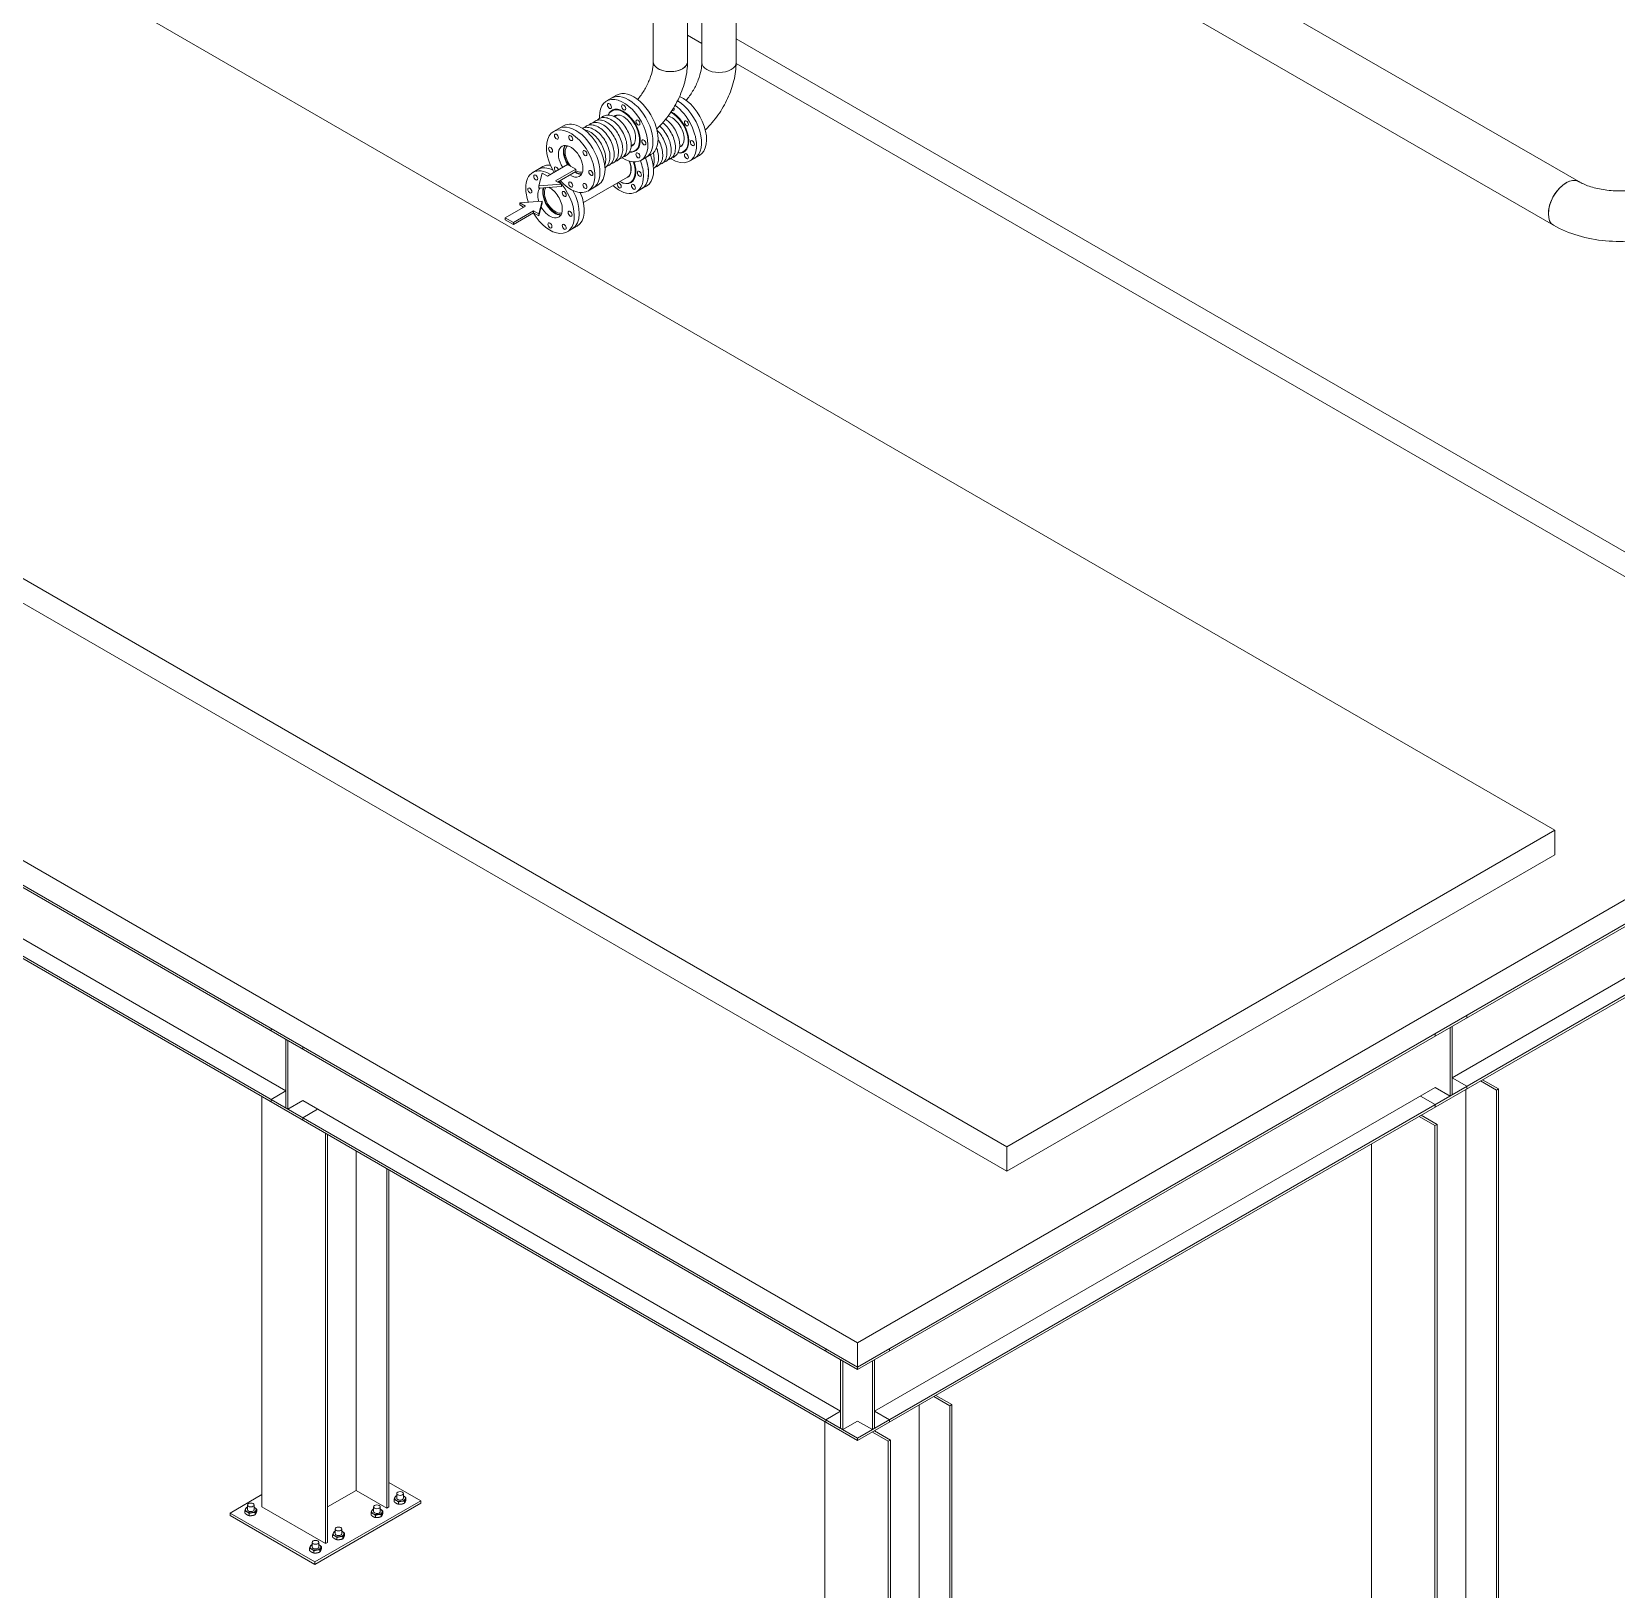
# Model space of a CAD drawing. Header units: millimetres. Extents: x -312439 to 477422, y -331570 to 212570.
# Drawn here: x 410631 to 413868, y 102809 to 105990 of the extents above; entities that cross this region are included whole.
import ezdxf

# ---------------------------------------------------------------- set-up
doc = ezdxf.new("R2010")
doc.units = ezdxf.units.MM

msp = doc.modelspace()

# ---------------------------------------------------------------- linework, layer by layer
at = {"color": 0, "linetype": 'Continuous', "lineweight": 0, "extrusion": (8.40036e-17, 0.816497, 0.57735)}
for p, q in [((409541.074, 106784.914), (413742.672, 104359.121)), ((411834.315, 106695.124), (413739.632, 105595.089)), ((412261.666, 106567.405), (413791.527, 105684.139)), ((411900.751, 106375.835), (411900.751, 105928.921)), ((411970.749, 106375.835), (411970.749, 105928.921)), ((412622.85, 103712.592), (408421.253, 106138.385)), ((411999.916, 105927.171), (411999.916, 106150.902)), ((412069.913, 105927.171), (412069.913, 106150.902)), ((408421.253, 106088.383), (412622.85, 103662.59)), ((417038.16, 106037.511), (412318.109, 103312.388)), ((412318.109, 103312.388), (407719.307, 105967.508)), ((411970.749, 105982.861), (411999.916, 105966.021)), ((414306.213, 104684.482), (412069.913, 105975.61)), ((417038.16, 105987.509), (412318.109, 103262.386)), ((412318.109, 103257.386), (417038.16, 105982.508)), ((412318.109, 103262.386), (407719.307, 105917.505)), ((412318.109, 103257.386), (407719.307, 105912.505)), ((412069.904, 105925.613), (414306.213, 104634.48)), ((411805.142, 105848.753), (411825.754, 105860.653)), ((412318.109, 103117.379), (417038.16, 105842.502)), ((412318.109, 103112.379), (417038.16, 105837.502)), ((411696.884, 105786.25), (411717.496, 105798.151)), ((411821.18, 105816.645), (411826.985, 105819.997)), ((412318.109, 103117.379), (407719.307, 105772.499)), ((412318.109, 103112.379), (407719.307, 105767.499)), ((411855.474, 105757.245), (411861.279, 105760.597)), ((411875.261, 105727.302), (411895.874, 105739.202)), ((411954.638, 105755.495), (411960.444, 105758.847)), ((411974.426, 105725.552), (411995.038, 105737.452)), ((411654.58, 105702.823), (411675.192, 105714.724)), ((411673.803, 105701.106), (411666.778, 105675.122)), ((411684.489, 105694.936), (411673.803, 105701.106)), ((411725.766, 105718.767), (411684.489, 105694.936)), ((411701.098, 105685.347), (411742.375, 105709.178)), ((411704.798, 105683.211), (411742.375, 105704.906)), ((411742.375, 105709.178), (411725.766, 105718.767)), ((411742.375, 105709.178), (411742.375, 105704.906)), ((411666.778, 105675.122), (411712.843, 105678.566)), ((411666.778, 105675.122), (411666.778, 105670.85)), ((411666.778, 105670.85), (411712.843, 105674.294)), ((411712.843, 105678.566), (411701.098, 105685.347)), ((411712.843, 105678.566), (411712.843, 105674.294)), ((411758.132, 105641.229), (411847.914, 105693.065)), ((411767.003, 105664.799), (411787.616, 105676.7)), ((411876.474, 105668.999), (411866.168, 105663.049)), ((411876.474, 105668.999), (411886.78, 105674.949)), ((411673.837, 105644.197), (411627.772, 105640.752)), ((411627.772, 105640.752), (411639.517, 105633.971)), ((411627.772, 105640.752), (411627.772, 105636.48)), ((411627.772, 105636.48), (411635.818, 105631.835)), ((411666.812, 105618.213), (411673.837, 105644.197)), ((411666.812, 105613.941), (411673.837, 105639.925)), ((411673.837, 105644.197), (411673.837, 105639.925)), ((411639.517, 105633.971), (411598.241, 105610.14)), ((411598.241, 105610.14), (411614.849, 105600.551)), ((411598.241, 105610.14), (411598.241, 105605.869)), ((411598.241, 105605.869), (411614.849, 105596.279)), ((411614.849, 105600.551), (411656.126, 105624.382)), ((411614.849, 105596.279), (411656.126, 105620.11)), ((411656.126, 105624.382), (411656.126, 105620.11)), ((411656.126, 105624.382), (411666.812, 105618.213)), ((411656.126, 105620.11), (411666.812, 105613.941)), ((411666.812, 105618.213), (411666.812, 105613.941)), ((411614.849, 105600.551), (411614.849, 105596.279)), ((411724.7, 105581.372), (411745.312, 105593.273)), ((413532.765, 103853.663), (414678.135, 104514.942)), ((411150.005, 103826.786), (410051.186, 104461.19)), ((413742.672, 104359.121), (412622.85, 103712.592)), ((413742.672, 104309.119), (413742.672, 104359.121)), ((412622.85, 103662.59), (413742.672, 104309.119)), ((411119.693, 103949.292), (411119.693, 103954.292)), ((413528.434, 103816.161), (413528.434, 103956.167)), ((413532.765, 103958.667), (413532.765, 103818.661)), ((413563.077, 103981.168), (413563.077, 103976.168)), ((411150.005, 103791.785), (411150.005, 103931.791)), ((411154.335, 103929.291), (411154.335, 103789.285)), ((413498.122, 103938.666), (413498.122, 103943.667)), ((411184.648, 103916.79), (411184.648, 103911.79)), ((411119.693, 103809.286), (411150.005, 103826.786)), ((412352.752, 103172.382), (413498.122, 103833.662)), ((413528.434, 103816.161), (413498.122, 103833.662)), ((413563.077, 103836.162), (413532.765, 103853.663)), ((413560.464, 101701.955), (413560.464, 103829.653)), ((413563.077, 103836.162), (413563.077, 103831.162)), ((413590.654, 103847.083), (413623.254, 103828.261)), ((413627.584, 103830.762), (413594.984, 103849.583)), ((413623.254, 103828.261), (413627.584, 103830.762)), ((413623.254, 101665.703), (413623.254, 103828.261)), ((413627.584, 101668.203), (413627.584, 103830.762)), ((411100.936, 102976.958), (411100.936, 103815.115)), ((411119.693, 103804.285), (411119.693, 103809.286)), ((411154.335, 103789.285), (411184.648, 103806.785)), ((412283.467, 103172.382), (411184.648, 103806.785)), ((413498.122, 103798.66), (413467.81, 103816.161)), ((413498.122, 103793.66), (413498.122, 103798.66)), ((411184.648, 103771.784), (411214.96, 103789.285)), ((411184.648, 103771.784), (411184.648, 103766.784)), ((413465.074, 103774.58), (413497.675, 103755.758)), ((413502.005, 103758.258), (413469.405, 103777.08)), ((411230.845, 102901.954), (411230.845, 103740.111)), ((411235.176, 102904.454), (411235.176, 103737.611)), ((413497.675, 103755.758), (413502.005, 103758.258)), ((413497.675, 101593.2), (413497.675, 103755.758)), ((413502.005, 101595.7), (413502.005, 103758.258)), ((411293.635, 103010.709), (411293.635, 103703.86)), ((412622.85, 103662.59), (412622.85, 103712.592)), ((413367.765, 101668.203), (413367.765, 103718.398)), ((411356.425, 102974.458), (411356.425, 103667.608)), ((411360.755, 102976.958), (411360.755, 103665.108)), ((412318.109, 103312.388), (412318.109, 103257.386)), ((412253.154, 103294.887), (412253.154, 103299.888)), ((412283.467, 103137.38), (412283.467, 103277.387)), ((412287.797, 103274.887), (412287.797, 103134.88)), ((412348.422, 103134.88), (412348.422, 103274.887)), ((412352.752, 103277.387), (412352.752, 103137.38)), ((412383.064, 103299.888), (412383.064, 103294.887)), ((412443.649, 101057.161), (412443.649, 103184.86)), ((412473.839, 103202.29), (412506.439, 103183.468)), ((412510.769, 103185.968), (412478.169, 103204.79)), ((412506.439, 103183.468), (412510.769, 103185.968)), ((412506.439, 101020.91), (412506.439, 103183.468)), ((412510.769, 101023.41), (412510.769, 103185.968)), ((412250.95, 101023.41), (412250.95, 103151.154)), ((412253.154, 103154.881), (412283.467, 103172.382)), ((412253.154, 103149.881), (412253.154, 103154.881)), ((412287.797, 103134.88), (412318.109, 103152.381)), ((412348.422, 103134.88), (412318.109, 103152.381)), ((412383.064, 103154.881), (412352.752, 103172.382)), ((412383.064, 103154.881), (412383.064, 103149.881)), ((412318.109, 103112.379), (412318.109, 103117.379)), ((412348.259, 103129.786), (412380.859, 103110.965)), ((412385.19, 103113.465), (412352.59, 103132.286)), ((412380.859, 103110.965), (412385.19, 103113.465)), ((412385.19, 100950.907), (412385.19, 103113.465)), ((412380.859, 100948.406), (412380.859, 103110.965)), ((411425.71, 102989.458), (411360.755, 103026.96)), ((411100.936, 103001.959), (411035.981, 102964.457)), ((411209.194, 102864.453), (411425.71, 102989.458)), ((411425.71, 102984.458), (411209.194, 102859.452)), ((411293.635, 103010.709), (411235.176, 102976.958)), ((411356.425, 102974.458), (411293.635, 103010.709)), ((411371.222, 102987.585), (411371.222, 102991.999)), ((411376.545, 103004.296), (411376.545, 102994.668)), ((411380.099, 102982.46), (411380.099, 102986.874)), ((411390.152, 103004.296), (411390.152, 102994.668)), ((411392.226, 102984.336), (411392.226, 102988.75)), ((411395.475, 102991.337), (411395.475, 102995.751)), ((411425.71, 102984.458), (411425.71, 102989.458)), ((411035.981, 102959.457), (411035.981, 102964.457)), ((411035.981, 102964.457), (411209.194, 102864.453)), ((411209.194, 102859.452), (411035.981, 102959.457)), ((411066.216, 102964.164), (411066.216, 102968.579)), ((411071.538, 102980.876), (411071.538, 102971.248)), ((411075.093, 102959.039), (411075.093, 102963.454)), ((411085.146, 102980.876), (411085.146, 102971.248)), ((411087.219, 102960.915), (411087.219, 102965.33)), ((411090.469, 102967.916), (411090.469, 102972.331)), ((411230.845, 102901.954), (411100.936, 102976.958)), ((411324.015, 102960.33), (411324.015, 102964.745)), ((411329.338, 102967.414), (411329.338, 102977.042)), ((411332.893, 102955.205), (411332.893, 102959.619)), ((411342.946, 102967.414), (411342.946, 102977.042)), ((411345.019, 102957.081), (411345.019, 102961.495)), ((411348.268, 102964.082), (411348.268, 102968.497)), ((411360.755, 102976.958), (411356.425, 102974.458)), ((411245.643, 102915.082), (411245.643, 102919.496)), ((411250.966, 102931.793), (411250.966, 102922.165)), ((411264.573, 102931.793), (411264.573, 102922.165)), ((411269.896, 102918.834), (411269.896, 102923.248)), ((411198.436, 102887.827), (411198.436, 102892.241)), ((411203.759, 102894.91), (411203.759, 102904.538)), ((411207.313, 102882.702), (411207.313, 102887.116)), ((411217.366, 102894.91), (411217.366, 102904.538)), ((411219.44, 102884.578), (411219.44, 102888.992)), ((411222.689, 102891.579), (411222.689, 102895.993)), ((411235.176, 102904.454), (411230.845, 102901.954)), ((411254.52, 102909.956), (411254.52, 102914.371)), ((411266.646, 102911.832), (411266.646, 102916.247)), ((411209.194, 102859.452), (411209.194, 102864.453))]:
    msp.add_line(p, q, dxfattribs=at)
at = {"color": 0, "linetype": 'Continuous', "lineweight": 0}
for centre, major_axis, start_param, end_param in [((411935.75, 105928.921), (-34.999, 0), 0, 3.14159265), ((411935.75, 105928.921), (34.999, 0), 3.14159265, 5.49778714), ((411935.75, 105928.921), (34.999, 0), 5.49778714, 6.28318531), ((412034.914, 105927.171), (-34.999, 0), 0, 3.14159265), ((411860.814, 105799.928), (-35.06, 60.726), 3.14159265, 6.28318531), ((411840.202, 105788.027), (35.06, -60.726), 5.43224279, 10.21017612), ((411840.202, 105788.027), (-24.037, 41.633), 2.70889414, 6.71588382), ((411839.509, 105787.627), (23.547, -40.784), 5.88675469, 9.82120858), ((411850.508, 105793.978), (-35.06, 60.726), 3.14159265, 6.28318531), ((411939.366, 105786.277), (35.06, -60.726), 5.43224279, 8.52170688), ((411939.366, 105833.779), (-2.909, 5.038), 2.23836817, 4.643796), ((411949.672, 105792.228), (-35.06, 60.726), 3.14159265, 5.48697195), ((411959.978, 105798.178), (-35.06, 60.726), 3.14159265, 5.60831077), ((411742.25, 105731.475), (-35.06, 60.726), 3.14159265, 6.28318531), ((411752.556, 105737.425), (35.06, -60.726), 0, 3.14159265), ((411840.202, 105788.027), (35.06, -60.726), 3.92699082, 3.99253517), ((411799.064, 105811.778), (2.909, -5.038), 3.14159265, 3.81735388), ((411799.064, 105811.778), (2.909, -5.038), 2.65584849, 3.14159265), ((411839.509, 105787.627), (-17.76, 30.761), 3.92699082, 6.38477639), ((411938.673, 105785.877), (-17.76, 30.761), 3.92699082, 5.80828858), ((411938.673, 105785.877), (23.547, -40.784), 5.88675469, 8.70799221), ((411939.366, 105786.277), (-24.037, 41.633), 2.70889414, 5.56254266), ((411731.944, 105725.525), (-35.06, 60.726), 1.90607214, 7.06858347), ((411839.509, 105787.627), (-17.76, 30.761), 3.04000157, 3.92699082), ((411938.673, 105785.877), (-17.76, 30.761), 3.04000157, 3.92699082), ((411731.944, 105725.525), (-35.06, 60.726), 0.78539816, 1.61021182), ((411731.944, 105725.525), (-17.76, 30.761), 3.92699082, 7.93185178), ((411742.25, 105731.475), (-17.76, 30.761), 0.29439153, 1.65850651), ((411742.943, 105731.875), (-17.76, 30.761), 0.31483965, 1.09330482), ((411742.25, 105731.475), (-17.147, 29.7), 0.24240557, 0.78539816), ((411742.25, 105731.475), (-17.147, 29.7), 0.78539816, 1.70226321), ((411742.25, 105731.475), (-15.31, 26.518), 0.07997045, 0.78539816), ((411742.25, 105731.475), (-15.31, 26.518), 0.78539816, 1.88042888), ((411840.202, 105740.525), (2.909, -5.038), 5.60742409, 6.76892947), ((411851.72, 105735.675), (35.06, -60.726), 0, 1.29607513), ((411939.366, 105738.775), (2.909, -5.038), 5.60742409, 6.76892947), ((411689.64, 105642.098), (-35.06, 60.726), 5.47293361, 7.06858347), ((411699.946, 105648.048), (-35.06, 60.726), 5.58596448, 6.28318531), ((411710.252, 105653.998), (-35.06, 60.726), 5.90648512, 6.28318531), ((411702.855, 105708.73), (2.909, -5.038), 1.07590343, 3.92699082), ((411702.855, 105708.73), (2.909, -5.038), 3.92699082, 5.20728187), ((411731.944, 105725.525), (-17.76, 30.761), 2.27778862, 3.92699082), ((411742.25, 105731.475), (-17.76, 30.761), 2.27778862, 2.84720112), ((411742.943, 105731.875), (-17.76, 30.761), 2.27778862, 2.82675301), ((411742.25, 105731.475), (-17.147, 29.7), 2.30871317, 2.89918708), ((411742.25, 105731.475), (-15.31, 26.518), 2.36196572, 3.0616222), ((411831.108, 105723.774), (24.037, -41.633), 5.52782631, 7.06858347), ((411830.415, 105723.374), (23.547, -40.784), 5.55018906, 7.06858347), ((411830.415, 105723.374), (17.76, -30.761), 6.11177289, 7.60061616), ((411830.415, 105723.374), (17.499, -30.31), 0, 1.32194398), ((411841.414, 105729.725), (-15.31, 26.518), 2.99513912, 3.02262967), ((411830.415, 105723.374), (23.547, -40.784), 0.78539816, 1.26618072), ((411831.108, 105723.774), (24.037, -41.633), 0.78539816, 1.25490625), ((411831.108, 105723.774), (35.06, -60.726), 0.78539816, 1.29641307), ((411841.414, 105729.725), (-35.06, 60.726), 3.14159265, 4.43766778), ((411841.414, 105729.725), (-35.06, 60.726), 3.14159265, 3.92699082), ((411841.414, 105729.725), (-35.06, 60.726), 3.92699082, 4.43766778), ((411689.64, 105642.098), (-35.06, 60.726), 0.78539816, 1.24958603), ((411689.64, 105642.098), (-35.06, 60.726), 1.60338511, 5.12356953), ((411689.64, 105642.098), (-17.76, 30.761), 0.14505724, 1.20084097), ((411699.946, 105648.048), (-17.76, 30.761), 0.43763589, 2.84720112), ((411700.639, 105648.448), (-17.76, 30.761), 0.45354766, 2.82675301), ((411700.505, 105648.371), (-17.499, 30.31), 0.43343938, 0.78539816), ((411700.505, 105648.371), (-15.656, 27.117), 0.28070832, 0.78539816), ((411689.64, 105642.098), (-17.76, 30.761), 3.92699082, 5.59554137), ((411831.108, 105723.774), (35.06, -60.726), 5.23497958, 7.06858347), ((411841.414, 105729.725), (-17.76, 30.761), 2.80194634, 2.82675301), ((411841.414, 105729.725), (-17.147, 29.7), 2.84905809, 2.87437228), ((413765.76, 105639.504), (25.767, 44.629), 0, 3.14159265), ((413765.76, 105639.51), (25.767, 44.629), 6.27017561, 8.63945034), ((411700.505, 105648.371), (-17.499, 30.31), 0.78539816, 2.85120829), ((411700.505, 105648.371), (-15.656, 27.117), 0.78539816, 3.00073333), ((411699.946, 105648.048), (-35.06, 60.726), 3.14159265, 4.67447167), ((411710.252, 105653.998), (-35.06, 60.726), 3.14159265, 4.50984481), ((411689.64, 105642.098), (-17.76, 30.761), 1.56203156, 3.92699082), ((411383.349, 102994.668), (10.872, 0), 2.87979327, 3.92699082), ((411383.349, 102994.668), (10.872, 0), 2.24694203, 2.87979327), ((411383.349, 102994.668), (10.872, 0), 3.92699082, 4.97418837), ((411383.349, 102994.668), (-6.804, 0), 0, 3.14159265), ((411383.349, 102994.668), (10.872, 0), 4.97418837, 6.02138592), ((411383.349, 102994.668), (10.872, 0), 0.78539816, 0.89465062), ((411383.349, 102994.668), (10.872, 0), 6.02138592, 7.06858347), ((411078.342, 102971.248), (10.872, 0), 2.87979327, 3.92699082), ((411078.342, 102971.248), (10.872, 0), 2.24694203, 2.87979327), ((411078.342, 102971.248), (10.872, 0), 3.92699082, 4.97418837), ((411078.342, 102971.248), (6.804, 0), 3.14159265, 3.92699082), ((411078.342, 102971.248), (6.804, 0), 3.92699082, 6.28318531), ((411078.342, 102971.248), (10.872, 0), 4.97418837, 6.02138592), ((411078.342, 102971.248), (10.872, 0), 0.78539816, 0.89465062), ((411078.342, 102971.248), (10.872, 0), 6.02138592, 7.06858347), ((411336.142, 102967.414), (10.872, 0), 2.87979327, 3.92699082), ((411336.142, 102967.414), (10.872, 0), 2.24694203, 2.87979327), ((411336.142, 102967.414), (10.872, 0), 3.92699082, 4.97418837), ((411336.142, 102967.414), (6.804, 0), 3.14159265, 3.92699082), ((411336.142, 102967.414), (6.804, 0), 3.92699082, 6.28318531), ((411336.142, 102967.414), (10.872, 0), 4.97418837, 6.02138592), ((411336.142, 102967.414), (10.872, 0), 0.78539816, 0.89465062), ((411336.142, 102967.414), (10.872, 0), 6.02138592, 7.06858347), ((411257.769, 102922.165), (10.872, 0), 2.87979327, 3.92699082), ((411257.769, 102922.165), (10.872, 0), 2.24694203, 2.87979327), ((411257.769, 102922.165), (10.872, 0), 3.92699082, 4.97418837), ((411257.769, 102922.165), (-6.804, 0), 0, 3.14159265), ((411257.769, 102922.165), (10.872, 0), 4.97418837, 6.02138592), ((411257.769, 102922.165), (10.872, 0), 0.78539816, 0.89465062), ((411257.769, 102922.165), (10.872, 0), 6.02138592, 7.06858347), ((411210.563, 102894.91), (10.872, 0), 2.87979327, 3.92699082), ((411210.563, 102894.91), (10.872, 0), 2.24694203, 2.87979327), ((411210.563, 102894.91), (10.872, 0), 3.92699082, 4.97418837), ((411210.563, 102894.91), (6.804, 0), 3.14159265, 3.92699082), ((411210.563, 102894.91), (6.804, 0), 3.92699082, 6.28318531), ((411210.563, 102894.91), (10.872, 0), 4.97418837, 6.02138592), ((411210.563, 102894.91), (10.872, 0), 0.78539816, 0.89465062), ((411210.563, 102894.91), (10.872, 0), 6.02138592, 7.06858347)]:
    msp.add_ellipse(centre, major_axis=major_axis, ratio=0.57735027, start_param=start_param, end_param=end_param, dxfattribs=at)
for centre, major_axis in [((411811.113, 105838.411), (2.909, -5.038)), ((411840.202, 105835.529), (-2.909, 5.038)), ((411869.291, 105804.822), (-2.909, 5.038)), ((411968.455, 105803.072), (-2.909, 5.038)), ((411702.855, 105775.908), (2.909, -5.038)), ((411731.944, 105773.027), (-2.909, 5.038)), ((411881.34, 105764.276), (-2.909, 5.038)), ((411980.504, 105762.526), (-2.909, 5.038)), ((411690.805, 105749.276), (2.909, -5.038)), ((411761.033, 105742.319), (-2.909, 5.038)), ((411869.291, 105737.644), (-2.909, 5.038)), ((411968.455, 105735.894), (-2.909, 5.038)), ((411773.082, 105701.773), (-2.909, 5.038)), ((411872.246, 105700.023), (-2.909, 5.038)), ((411648.502, 105665.849), (2.909, -5.038)), ((411660.551, 105692.482), (2.909, -5.038)), ((411731.944, 105678.022), (2.909, -5.038)), ((411761.033, 105675.141), (-2.909, 5.038)), ((411831.108, 105676.272), (-2.909, 5.038)), ((411860.197, 105673.391), (-2.909, 5.038)), ((411718.729, 105658.892), (-2.909, 5.038)), ((411730.778, 105618.347), (-2.909, 5.038)), ((411689.64, 105594.596), (2.909, -5.038)), ((411718.729, 105591.714), (-2.909, 5.038)), ((411078.342, 102980.876), (6.804, 0)), ((411383.349, 103004.296), (6.804, 0)), ((411336.142, 102977.042), (6.804, 0)), ((411257.769, 102931.793), (6.804, 0)), ((411210.563, 102904.538), (6.804, 0))]:
    msp.add_ellipse(centre, major_axis=major_axis, ratio=0.57735027, dxfattribs=at)
for points, knots in [([(411868.658, 105851.93), (411869.287, 105852.663), (411869.911, 105853.408), (411875.173, 105859.825), (411879.549, 105866.128), (411887.314, 105879.456), (411890.688, 105886.489), (411895.99, 105900.308), (411897.934, 105907.095), (411900.252, 105919.084), (411900.751, 105924.373), (411900.751, 105928.921)], [2.04221481, 2.04221481, 2.04221481, 2.04221481, 2.07840546, 2.07840546, 2.34935437, 2.34935437, 2.62419332, 2.62419332, 2.8954114, 2.8954114, 3.14159265, 3.14159265, 3.14159265, 3.14159265]), ([(411907.678, 105791.567), (411907.982, 105791.852), (411908.286, 105792.139), (411917.759, 105801.163), (411926.206, 105811.043), (411941.267, 105832.375), (411947.877, 105843.824), (411958.82, 105867.533), (411963.153, 105879.788), (411969.112, 105904.407), (411970.749, 105916.77), (411970.749, 105928.921)], [1.87458818, 1.87458818, 1.87458818, 1.87458818, 1.88495559, 1.88495559, 2.19911486, 2.19911486, 2.51327412, 2.51327412, 2.82743339, 2.82743339, 3.14159265, 3.14159265, 3.14159265, 3.14159265]), ([(411967.823, 105850.18), (411968.451, 105850.913), (411969.076, 105851.658), (411974.337, 105858.075), (411978.713, 105864.378), (411986.479, 105877.706), (411989.852, 105884.739), (411995.154, 105898.558), (411997.099, 105905.344), (411999.417, 105917.334), (411999.916, 105922.623), (411999.916, 105927.171)], [2.04221481, 2.04221481, 2.04221481, 2.04221481, 2.07840546, 2.07840546, 2.34935437, 2.34935437, 2.62419332, 2.62419332, 2.8954114, 2.8954114, 3.14159265, 3.14159265, 3.14159265, 3.14159265]), ([(412006.842, 105789.817), (412007.147, 105790.102), (412007.45, 105790.389), (412016.923, 105799.413), (412025.37, 105809.293), (412040.431, 105830.624), (412047.041, 105842.074), (412057.984, 105865.783), (412062.317, 105878.038), (412068.277, 105902.657), (412069.913, 105915.02), (412069.913, 105927.171)], [1.87458818, 1.87458818, 1.87458818, 1.87458818, 1.88495559, 1.88495559, 2.19911486, 2.19911486, 2.51327412, 2.51327412, 2.82743339, 2.82743339, 3.14159265, 3.14159265, 3.14159265, 3.14159265]), ([(411760.206, 105794.401), (411760.434, 105794.639), (411760.668, 105794.871), (411763.049, 105797.107), (411765.649, 105798.548), (411771.358, 105800.068), (411774.453, 105800.15), (411781.076, 105799.035), (411784.623, 105797.719), (411791.75, 105793.782), (411795.327, 105791.109), (411802.066, 105784.729), (411805.227, 105781.025), (411810.833, 105772.972), (411813.279, 105768.627), (411817.23, 105759.709), (411818.735, 105755.136), (411820.644, 105746.177), (411821.042, 105741.794), (411820.627, 105733.639), (411819.814, 105729.864), (411816.973, 105723.473), (411814.991, 105720.809), (411810.504, 105717.28), (411808.201, 105716.168), (411805.723, 105715.562)], [0.61845881, 0.61845881, 0.61845881, 0.61845881, 0.65076215, 0.65076215, 0.93982223, 0.93982223, 1.23042565, 1.23042565, 1.54931557, 1.54931557, 1.88033589, 1.88033589, 2.21058834, 2.21058834, 2.5393197, 2.5393197, 2.86815134, 2.86815134, 3.19862212, 3.19862212, 3.52929763, 3.52929763, 3.84415292, 3.84415292, 4.09393017, 4.09393017, 4.09393017, 4.09393017]), ([(411768.867, 105799.401), (411769.095, 105799.639), (411769.328, 105799.871), (411771.709, 105802.107), (411774.309, 105803.548), (411780.018, 105805.069), (411783.114, 105805.15), (411789.736, 105804.035), (411793.284, 105802.72), (411800.41, 105798.782), (411803.988, 105796.109), (411810.727, 105789.729), (411813.888, 105786.025), (411819.493, 105777.972), (411821.939, 105773.628), (411825.891, 105764.709), (411827.396, 105760.136), (411829.304, 105751.177), (411829.703, 105746.794), (411829.288, 105738.64), (411828.474, 105734.865), (411825.634, 105728.473), (411823.652, 105725.809), (411819.165, 105722.28), (411816.862, 105721.168), (411814.384, 105720.563)], [0.61845881, 0.61845881, 0.61845881, 0.61845881, 0.65076215, 0.65076215, 0.93982223, 0.93982223, 1.23042565, 1.23042565, 1.54931557, 1.54931557, 1.88033589, 1.88033589, 2.21058834, 2.21058834, 2.5393197, 2.5393197, 2.86815134, 2.86815134, 3.19862212, 3.19862212, 3.52929763, 3.52929763, 3.84415292, 3.84415292, 4.09393017, 4.09393017, 4.09393017, 4.09393017]), ([(411777.527, 105804.401), (411777.755, 105804.64), (411777.989, 105804.871), (411780.37, 105807.108), (411782.97, 105808.549), (411788.679, 105810.069), (411791.775, 105810.15), (411798.397, 105809.035), (411801.945, 105807.72), (411809.071, 105803.782), (411812.648, 105801.109), (411819.387, 105794.729), (411822.549, 105791.025), (411828.154, 105782.972), (411830.6, 105778.628), (411834.552, 105769.709), (411836.057, 105765.136), (411837.965, 105756.178), (411838.364, 105751.794), (411837.949, 105743.64), (411837.135, 105739.865), (411834.295, 105733.474), (411832.313, 105730.809), (411827.826, 105727.28), (411825.522, 105726.168), (411823.045, 105725.563)], [0.61845881, 0.61845881, 0.61845881, 0.61845881, 0.65076215, 0.65076215, 0.93982223, 0.93982223, 1.23042565, 1.23042565, 1.54931557, 1.54931557, 1.88033589, 1.88033589, 2.21058834, 2.21058834, 2.5393197, 2.5393197, 2.86815134, 2.86815134, 3.19862212, 3.19862212, 3.52929763, 3.52929763, 3.84415292, 3.84415292, 4.09393017, 4.09393017, 4.09393017, 4.09393017]), ([(411786.188, 105809.402), (411786.416, 105809.64), (411786.65, 105809.872), (411789.031, 105812.108), (411791.63, 105813.549), (411797.339, 105815.069), (411800.435, 105815.151), (411807.058, 105814.035), (411810.605, 105812.72), (411817.732, 105808.782), (411821.309, 105806.109), (411828.048, 105799.73), (411831.209, 105796.026), (411836.814, 105787.973), (411839.26, 105783.628), (411843.212, 105774.709), (411844.717, 105770.136), (411846.626, 105761.178), (411847.024, 105756.794), (411846.609, 105748.64), (411845.796, 105744.865), (411842.955, 105738.474), (411840.973, 105735.809), (411836.486, 105732.28), (411834.183, 105731.168), (411831.705, 105730.563)], [0.61845881, 0.61845881, 0.61845881, 0.61845881, 0.65076215, 0.65076215, 0.93982223, 0.93982223, 1.23042565, 1.23042565, 1.54931557, 1.54931557, 1.88033589, 1.88033589, 2.21058834, 2.21058834, 2.5393197, 2.5393197, 2.86815134, 2.86815134, 3.19862212, 3.19862212, 3.52929763, 3.52929763, 3.84415292, 3.84415292, 4.09393017, 4.09393017, 4.09393017, 4.09393017]), ([(411794.686, 105814.361), (411794.934, 105814.623), (411795.19, 105814.878), (411797.598, 105817.138), (411800.203, 105818.583), (411805.921, 105820.11), (411809.02, 105820.195), (411815.651, 105819.087), (411819.204, 105817.774), (411826.345, 105813.839), (411829.93, 105811.164), (411836.685, 105804.779), (411839.853, 105801.071), (411845.47, 105793.007), (411847.922, 105788.657), (411851.883, 105779.725), (411853.392, 105775.144), (411855.306, 105766.168), (411855.707, 105761.775), (411855.291, 105753.6), (411854.475, 105749.814), (411851.625, 105743.403), (411849.637, 105740.73), (411845.111, 105737.17), (411842.768, 105736.046), (411840.249, 105735.443)], [0.61571029, 0.61571029, 0.61571029, 0.61571029, 0.65093684, 0.65093684, 0.93937518, 0.93937518, 1.22935534, 1.22935534, 1.54809149, 1.54809149, 1.87934221, 1.87934221, 2.20983757, 2.20983757, 2.53877458, 2.53877458, 2.86781062, 2.86781062, 3.1985205, 3.1985205, 3.52942601, 3.52942601, 3.84411445, 3.84411445, 4.09667869, 4.09667869, 4.09667869, 4.09667869]), ([(411920.108, 105804.425), (411921.376, 105803.411), (411922.625, 105802.322), (411927.212, 105797.98), (411930.374, 105794.275), (411935.979, 105786.222), (411938.425, 105781.878), (411942.377, 105772.959), (411943.882, 105768.386), (411945.79, 105759.428), (411946.189, 105755.044), (411945.774, 105746.89), (411944.96, 105743.115), (411942.12, 105736.724), (411940.138, 105734.059), (411935.651, 105730.53), (411933.347, 105729.418), (411930.87, 105728.813)], [1.76043714, 1.76043714, 1.76043714, 1.76043714, 1.88033589, 1.88033589, 2.21058834, 2.21058834, 2.5393197, 2.5393197, 2.86815134, 2.86815134, 3.19862212, 3.19862212, 3.52929763, 3.52929763, 3.84415292, 3.84415292, 4.09393017, 4.09393017, 4.09393017, 4.09393017]), ([(411926.043, 105811.488), (411928.241, 105809.952), (411930.397, 105808.183), (411935.849, 105803.029), (411939.017, 105799.32), (411944.635, 105791.257), (411947.086, 105786.907), (411951.047, 105777.975), (411952.556, 105773.394), (411954.47, 105764.418), (411954.871, 105760.025), (411954.456, 105751.85), (411953.64, 105748.063), (411950.79, 105741.653), (411948.802, 105738.98), (411944.275, 105735.42), (411941.933, 105734.296), (411939.414, 105733.692)], [1.67568788, 1.67568788, 1.67568788, 1.67568788, 1.87934221, 1.87934221, 2.20983757, 2.20983757, 2.53877458, 2.53877458, 2.86781062, 2.86781062, 3.1985205, 3.1985205, 3.52942601, 3.52942601, 3.84411445, 3.84411445, 4.09667869, 4.09667869, 4.09667869, 4.09667869]), ([(411755.795, 105792.685), (411757.063, 105793.386), (411758.419, 105793.929), (411762.697, 105795.068), (411765.793, 105795.15), (411772.415, 105794.035), (411775.963, 105792.719), (411783.089, 105788.781), (411786.666, 105786.108), (411793.406, 105779.729), (411796.567, 105776.025), (411802.172, 105767.972), (411804.618, 105763.627), (411808.57, 105754.708), (411810.075, 105750.135), (411811.983, 105741.177), (411812.382, 105736.793), (411811.967, 105728.639), (411811.153, 105724.864), (411808.313, 105718.473), (411806.331, 105715.809), (411803.255, 105713.39), (411802.655, 105712.975), (411802.032, 105712.6)], [0.79606038, 0.79606038, 0.79606038, 0.79606038, 0.93982223, 0.93982223, 1.23042565, 1.23042565, 1.54931557, 1.54931557, 1.88033589, 1.88033589, 2.21058834, 2.21058834, 2.5393197, 2.5393197, 2.86815134, 2.86815134, 3.19862212, 3.19862212, 3.52929763, 3.52929763, 3.84415292, 3.84415292, 3.9163286, 3.9163286, 3.9163286, 3.9163286]), ([(411760.111, 105789.647), (411760.17, 105789.638), (411760.23, 105789.628), (411763.754, 105789.034), (411767.302, 105787.719), (411774.429, 105783.781), (411778.006, 105781.108), (411784.745, 105774.729), (411787.906, 105771.024), (411793.511, 105762.971), (411795.957, 105758.627), (411799.909, 105749.708), (411801.414, 105745.135), (411803.322, 105736.177), (411803.721, 105731.793), (411803.332, 105724.155), (411802.689, 105720.825), (411801.559, 105717.857)], [1.22493634, 1.22493634, 1.22493634, 1.22493634, 1.23042565, 1.23042565, 1.54931557, 1.54931557, 1.88033589, 1.88033589, 2.21058834, 2.21058834, 2.5393197, 2.5393197, 2.86815134, 2.86815134, 3.19862212, 3.19862212, 3.48745264, 3.48745264, 3.48745264, 3.48745264]), ([(411910.388, 105770.263), (411911.883, 105767.72), (411913.235, 105765.09), (411916.395, 105757.958), (411917.9, 105753.386), (411919.808, 105744.427), (411920.207, 105740.044), (411919.792, 105731.889), (411918.978, 105728.114), (411916.138, 105721.723), (411914.156, 105719.059), (411909.669, 105715.53), (411907.365, 105714.418), (411904.888, 105713.812)], [2.34238823, 2.34238823, 2.34238823, 2.34238823, 2.5393197, 2.5393197, 2.86815134, 2.86815134, 3.19862212, 3.19862212, 3.52929763, 3.52929763, 3.84415292, 3.84415292, 4.09393017, 4.09393017, 4.09393017, 4.09393017]), ([(411908.169, 105789.552), (411910.922, 105786.752), (411913.514, 105783.611), (411918.658, 105776.222), (411921.104, 105771.878), (411925.055, 105762.959), (411926.56, 105758.386), (411928.469, 105749.427), (411928.868, 105745.044), (411928.452, 105736.889), (411927.639, 105733.114), (411924.798, 105726.723), (411922.817, 105724.059), (411918.329, 105720.53), (411916.026, 105719.418), (411913.548, 105718.812)], [1.93466574, 1.93466574, 1.93466574, 1.93466574, 2.21058834, 2.21058834, 2.5393197, 2.5393197, 2.86815134, 2.86815134, 3.19862212, 3.19862212, 3.52929763, 3.52929763, 3.84415292, 3.84415292, 4.09393017, 4.09393017, 4.09393017, 4.09393017]), ([(411913.718, 105797.511), (411914.212, 105797.073), (411914.701, 105796.625), (411918.552, 105792.979), (411921.713, 105789.275), (411927.318, 105781.222), (411929.764, 105776.878), (411933.716, 105767.959), (411935.221, 105763.386), (411937.129, 105754.428), (411937.528, 105750.044), (411937.113, 105741.89), (411936.299, 105738.115), (411933.459, 105731.723), (411931.477, 105729.059), (411926.99, 105725.53), (411924.687, 105724.418), (411922.209, 105723.813)], [1.83272708, 1.83272708, 1.83272708, 1.83272708, 1.88033589, 1.88033589, 2.21058834, 2.21058834, 2.5393197, 2.5393197, 2.86815134, 2.86815134, 3.19862212, 3.19862212, 3.52929763, 3.52929763, 3.84415292, 3.84415292, 4.09393017, 4.09393017, 4.09393017, 4.09393017]), ([(411900.58, 105742.772), (411900.941, 105741.482), (411901.258, 105740.195), (411902.487, 105734.427), (411902.886, 105730.043), (411902.497, 105722.405), (411901.853, 105719.075), (411900.723, 105716.107)], [2.774079619, 2.774079619, 2.774079619, 2.774079619, 2.868151342, 2.868151342, 3.198622121, 3.198622121, 3.487452641, 3.487452641, 3.487452641, 3.487452641]), ([(411907.394, 105753.415), (411908.581, 105750.248), (411909.522, 105747.057), (411911.147, 105739.427), (411911.546, 105735.043), (411911.131, 105726.889), (411910.317, 105723.114), (411907.477, 105716.723), (411905.495, 105714.058), (411902.419, 105711.64), (411901.82, 105711.225), (411901.197, 105710.85)], [2.63709664, 2.63709664, 2.63709664, 2.63709664, 2.86815134, 2.86815134, 3.19862212, 3.19862212, 3.52929763, 3.52929763, 3.84415292, 3.84415292, 3.9163286, 3.9163286, 3.9163286, 3.9163286]), ([(413791.527, 105684.133), (413797.348, 105680.772), (413804.492, 105677.503), (413821.182, 105671.75), (413830.829, 105669.315), (413851.691, 105665.88), (413862.95, 105664.941), (413885.662, 105664.851), (413897.114, 105665.727), (413918.639, 105669.14), (413928.724, 105671.657), (413945.72, 105677.528), (413952.832, 105680.785), (413958.631, 105684.133)], [1.57079633, 1.57079633, 1.57079633, 1.57079633, 1.81792283, 1.81792283, 2.07840546, 2.07840546, 2.34935437, 2.34935437, 2.62419332, 2.62419332, 2.8954114, 2.8954114, 3.14159265, 3.14159265, 3.14159265, 3.14159265]), ([(413739.993, 105594.875), (413755.488, 105585.929), (413772.458, 105578.914), (413808.239, 105568.388), (413827.057, 105564.891), (413865.346, 105561.39), (413884.812, 105561.39), (413923.101, 105564.891), (413941.919, 105568.388), (413977.7, 105578.914), (413994.669, 105585.929), (414010.165, 105594.875)], [1.57079633, 1.57079633, 1.57079633, 1.57079633, 1.88495559, 1.88495559, 2.19911486, 2.19911486, 2.51327412, 2.51327412, 2.82743339, 2.82743339, 3.14159265, 3.14159265, 3.14159265, 3.14159265])]:
    msp.add_open_spline(points, degree=3, knots=knots, dxfattribs=at)
for points, weights in [([(411371.222, 102991.999), (411372.093, 102994.668), (411372.847, 102996.293)], [1, 1.0379548493, 1]), ([(411375.661, 102990.23), (411373.601, 102991.419), (411371.222, 102991.999)], [1, 1.03795484931, 1]), ([(411371.222, 102987.585), (411373.601, 102985.419), (411375.661, 102984.229)], [1, 1.03795484931, 1]), ([(411372.847, 102996.293), (411373.601, 102997.918), (411374.471, 102999.001)], [1, 1.0379548493, 1]), ([(411374.471, 102999.001), (411375.548, 102999.43), (411376.545, 102999.757)], [1, 1.01226104367, 1.01660040172]), ([(411380.099, 102986.874), (411377.721, 102989.04), (411375.661, 102990.23)], [1, 1.03795484931, 1]), ([(411375.661, 102984.229), (411377.721, 102983.04), (411380.099, 102982.46)], [1, 1.03795484931, 1]), ([(411386.163, 102988.605), (411383.349, 102988.17), (411380.099, 102986.874)], [1, 1.0379548493, 1]), ([(411380.099, 102982.46), (411383.349, 102982.17), (411386.163, 102982.605)], [1, 1.03795484931, 1]), ([(411392.226, 102988.75), (411388.977, 102989.04), (411386.163, 102988.605)], [1, 1.0379548493, 1]), ([(411386.163, 102982.605), (411388.977, 102983.04), (411392.226, 102984.336)], [1, 1.0379548493, 1]), ([(411390.152, 102999.584), (411390.596, 102999.361), (411391.036, 102999.107)], [1.01249115378, 1.00788270894, 1]), ([(411391.036, 102999.107), (411393.096, 102997.918), (411395.475, 102995.751)], [1, 1.03795484931, 1]), ([(411393.85, 102993.044), (411393.096, 102991.419), (411392.226, 102988.75)], [1, 1.0379548493, 1]), ([(411392.226, 102984.336), (411393.096, 102985.419), (411393.85, 102987.043)], [1, 1.03795484931, 1]), ([(411395.475, 102995.751), (411394.604, 102994.668), (411393.85, 102993.044)], [1, 1.0379548493, 1]), ([(411393.85, 102987.043), (411394.604, 102988.668), (411395.475, 102991.337)], [1, 1.0379548493, 1]), ([(411066.216, 102968.579), (411067.086, 102971.248), (411067.84, 102972.872)], [1, 1.0379548493, 1]), ([(411070.654, 102966.809), (411068.594, 102967.998), (411066.216, 102968.579)], [1, 1.03795484931, 1]), ([(411066.216, 102964.164), (411068.594, 102961.998), (411070.654, 102960.809)], [1, 1.03795484931, 1]), ([(411067.84, 102972.872), (411068.594, 102974.497), (411069.465, 102975.58)], [1, 1.0379548493, 1]), ([(411069.465, 102975.58), (411070.541, 102976.009), (411071.538, 102976.336)], [1, 1.01226104367, 1.01660040172]), ([(411075.093, 102963.454), (411072.714, 102965.62), (411070.654, 102966.809)], [1, 1.03795484931, 1]), ([(411070.654, 102960.809), (411072.714, 102959.62), (411075.093, 102959.039)], [1, 1.03795484931, 1]), ([(411081.156, 102965.184), (411078.342, 102964.749), (411075.093, 102963.454)], [1, 1.03795484931, 1]), ([(411075.093, 102959.039), (411078.342, 102958.749), (411081.156, 102959.184)], [1, 1.0379548493, 1]), ([(411087.219, 102965.33), (411083.97, 102965.62), (411081.156, 102965.184)], [1, 1.0379548493, 1]), ([(411081.156, 102959.184), (411083.97, 102959.62), (411087.219, 102960.915)], [1, 1.0379548493, 1]), ([(411085.146, 102976.163), (411085.59, 102975.941), (411086.03, 102975.686)], [1.01249115378, 1.00788270894, 1]), ([(411086.03, 102975.686), (411088.09, 102974.497), (411090.469, 102972.331)], [1, 1.03795484931, 1]), ([(411088.844, 102969.623), (411088.09, 102967.998), (411087.219, 102965.33)], [1, 1.0379548493, 1]), ([(411087.219, 102960.915), (411088.09, 102961.998), (411088.844, 102963.623)], [1, 1.0379548493, 1]), ([(411090.469, 102972.331), (411089.598, 102971.248), (411088.844, 102969.623)], [1, 1.0379548493, 1]), ([(411088.844, 102963.623), (411089.598, 102965.247), (411090.469, 102967.916)], [1, 1.0379548493, 1]), ([(411325.64, 102969.038), (411324.886, 102967.414), (411324.015, 102964.745)], [1, 1.03795484931, 1]), ([(411324.015, 102964.745), (411326.394, 102964.164), (411328.454, 102962.975)], [1, 1.03795484931, 1]), ([(411328.454, 102956.975), (411326.394, 102958.164), (411324.015, 102960.33)], [1, 1.03795484931, 1]), ([(411327.265, 102971.746), (411326.394, 102970.663), (411325.64, 102969.038)], [1, 1.0379548493, 1]), ([(411329.338, 102972.502), (411328.341, 102972.175), (411327.265, 102971.746)], [1.01660040172, 1.01226104367, 1]), ([(411328.454, 102962.975), (411330.514, 102961.786), (411332.893, 102959.619)], [1, 1.03795484931, 1]), ([(411332.893, 102955.205), (411330.514, 102955.785), (411328.454, 102956.975)], [1, 1.03795484931, 1]), ([(411332.893, 102959.619), (411336.142, 102960.915), (411338.956, 102961.35)], [1, 1.0379548493, 1]), ([(411338.956, 102955.35), (411336.142, 102954.915), (411332.893, 102955.205)], [1, 1.0379548493, 1]), ([(411338.956, 102961.35), (411341.77, 102961.786), (411345.019, 102961.495)], [1, 1.0379548493, 1]), ([(411345.019, 102957.081), (411341.77, 102955.785), (411338.956, 102955.35)], [1, 1.03795484931, 1]), ([(411343.83, 102971.852), (411343.389, 102972.106), (411342.946, 102972.329)], [1, 1.00788270894, 1.01249115378]), ([(411348.268, 102968.497), (411345.89, 102970.663), (411343.83, 102971.852)], [1, 1.03795484931, 1]), ([(411345.019, 102961.495), (411345.89, 102964.164), (411346.644, 102965.789)], [1, 1.0379548493, 1]), ([(411346.644, 102959.789), (411345.89, 102958.164), (411345.019, 102957.081)], [1, 1.0379548493, 1]), ([(411346.644, 102965.789), (411347.398, 102967.414), (411348.268, 102968.497)], [1, 1.0379548493, 1]), ([(411348.268, 102964.082), (411347.398, 102961.413), (411346.644, 102959.789)], [1, 1.03795484931, 1]), ([(411245.643, 102919.496), (411246.514, 102922.165), (411247.267, 102923.79)], [1, 1.0379548493, 1]), ([(411250.081, 102917.726), (411248.021, 102918.916), (411245.643, 102919.496)], [1, 1.03795484931, 1]), ([(411247.267, 102923.79), (411248.021, 102925.414), (411248.892, 102926.497)], [1, 1.0379548493, 1]), ([(411248.892, 102926.497), (411249.968, 102926.927), (411250.966, 102927.254)], [1, 1.01226104367, 1.01660040172]), ([(411254.52, 102914.371), (411252.141, 102916.537), (411250.081, 102917.726)], [1, 1.03795484931, 1]), ([(411264.573, 102927.08), (411265.017, 102926.858), (411265.457, 102926.604)], [1.01249115378, 1.00788270894, 1]), ([(411265.457, 102926.604), (411267.517, 102925.414), (411269.896, 102923.248)], [1, 1.03795484931, 1]), ([(411268.271, 102920.54), (411267.517, 102918.916), (411266.646, 102916.247)], [1, 1.0379548493, 1]), ([(411269.896, 102923.248), (411269.025, 102922.165), (411268.271, 102920.54)], [1, 1.0379548493, 1]), ([(411268.271, 102914.54), (411269.025, 102916.165), (411269.896, 102918.834)], [1, 1.0379548493, 1]), ([(411200.061, 102896.535), (411199.307, 102894.91), (411198.436, 102892.241)], [1, 1.03795484931, 1]), ([(411198.436, 102892.241), (411200.815, 102891.661), (411202.875, 102890.472)], [1, 1.03795484931, 1]), ([(411202.875, 102884.471), (411200.815, 102885.661), (411198.436, 102887.827)], [1, 1.03795484931, 1]), ([(411201.685, 102899.243), (411200.815, 102898.16), (411200.061, 102896.535)], [1, 1.0379548493, 1]), ([(411203.759, 102899.999), (411202.762, 102899.672), (411201.685, 102899.243)], [1.01660040172, 1.01226104367, 1]), ([(411202.875, 102890.472), (411204.935, 102889.282), (411207.313, 102887.116)], [1, 1.03795484931, 1]), ([(411207.313, 102882.702), (411204.935, 102883.282), (411202.875, 102884.471)], [1, 1.03795484931, 1]), ([(411207.313, 102887.116), (411210.563, 102888.412), (411213.377, 102888.847)], [1, 1.0379548493, 1]), ([(411213.377, 102888.847), (411216.19, 102889.282), (411219.44, 102888.992)], [1, 1.0379548493, 1]), ([(411219.44, 102884.578), (411216.19, 102883.282), (411213.377, 102882.847)], [1, 1.03795484931, 1]), ([(411218.25, 102899.349), (411217.81, 102899.603), (411217.366, 102899.825)], [1, 1.00788270894, 1.01249115378]), ([(411222.689, 102895.993), (411220.31, 102898.16), (411218.25, 102899.349)], [1, 1.03795484931, 1]), ([(411219.44, 102888.992), (411220.31, 102891.661), (411221.064, 102893.286)], [1, 1.0379548493, 1]), ([(411221.064, 102887.285), (411220.31, 102885.661), (411219.44, 102884.578)], [1, 1.0379548493, 1]), ([(411221.064, 102893.286), (411221.818, 102894.91), (411222.689, 102895.993)], [1, 1.0379548493, 1]), ([(411222.689, 102891.579), (411221.818, 102888.91), (411221.064, 102887.285)], [1, 1.03795484931, 1]), ([(411245.643, 102915.082), (411248.021, 102912.916), (411250.081, 102911.726)], [1, 1.03795484931, 1]), ([(411250.081, 102911.726), (411252.141, 102910.537), (411254.52, 102909.956)], [1, 1.03795484931, 1]), ([(411260.583, 102916.102), (411257.769, 102915.667), (411254.52, 102914.371)], [1, 1.0379548493, 1]), ([(411254.52, 102909.956), (411257.769, 102909.666), (411260.583, 102910.102)], [1, 1.03795484931, 1]), ([(411266.646, 102916.247), (411263.397, 102916.537), (411260.583, 102916.102)], [1, 1.0379548493, 1]), ([(411260.583, 102910.102), (411263.397, 102910.537), (411266.646, 102911.832)], [1, 1.0379548493, 1]), ([(411266.646, 102911.832), (411267.517, 102912.916), (411268.271, 102914.54)], [1, 1.03795484931, 1]), ([(411213.377, 102882.847), (411210.563, 102882.411), (411207.313, 102882.702)], [1, 1.0379548493, 1])]:
    msp.add_rational_spline(points, weights, degree=2, dxfattribs=at)

doc.saveas('drawing.dxf')
